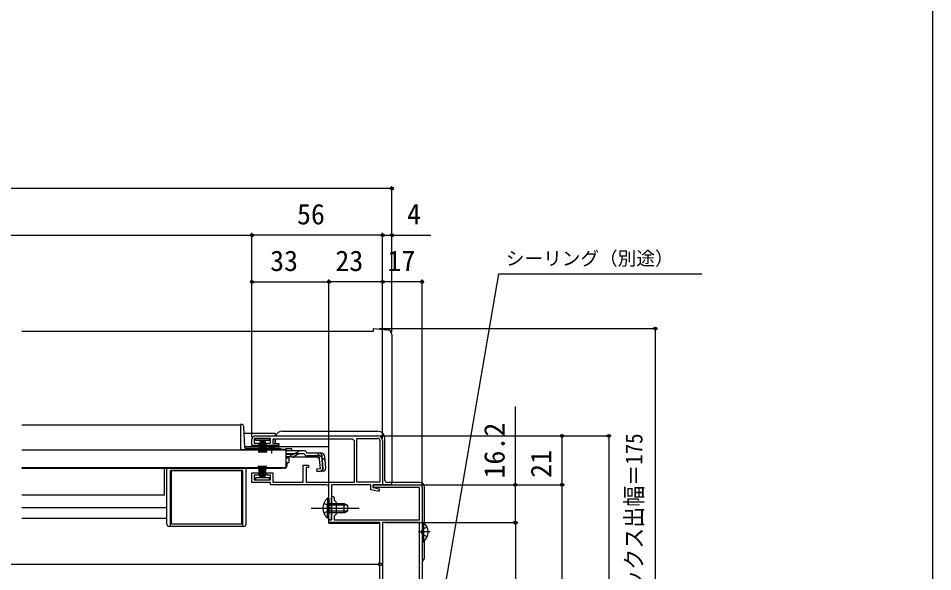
# Model space of a CAD drawing. Units: millimetres, scale not verified. Extents: x -525 to 525, y -783 to 778.
# Drawn here: x 132.8 to 525, y -471.9 to -234.7 of the extents above; entities that cross this region are included whole.
import ezdxf
from ezdxf.enums import TextEntityAlignment as Align

# ---------------------------------------------------------------- set-up
doc = ezdxf.new("R2010")
doc.units = ezdxf.units.MM
doc.header["$LTSCALE"] = 4
for name, color, linetype in [('0-2_YKK_11', 7, 'Continuous'), ('0-4_YKK_12', 2, 'Continuous'), ('0-5_YKK_13', 4, 'Continuous'), ('0-7_YKK_D', 6, 'Continuous'), ('0-8_YKK_ZWAK', 7, 'Continuous')]:
    doc.layers.add(name, color=color, linetype=linetype)
doc.styles.add('ＭＳ ゴシック', font='')
doc.styles.get('ＭＳ ゴシック').set_extended_font_data('MS Gothic')

msp = doc.modelspace()

# ---------------------------------------------------------------- linework, layer by layer
at = {"layer": '0-2_YKK_11'}
msp.add_line((234.505, -413.699), (287.005, -413.699), dxfattribs=at)
for points in [[(275.905, -415.099), (242.005, -415.099), (242.005, -416.999), (244.505, -416.999), (244.505, -417.799), (239.255, -417.799), (239.255, -416.899), (241.005, -416.899), (241.005, -414.799), (234.005, -414.799), (234.005, -416.899), (235.755, -416.899), (235.755, -417.799), (233.005, -417.799), (233.005, -415.199)], [(289.005, -415.699), (289.005, -434.699), (285.005, -434.699), (285.005, -435.899), (287.505, -436.399), (287.505, -437.399), (286.896, -437.399), (284.005, -436.82), (284.005, -434.699), (267.105, -434.699), (267.105, -449.699), (265.905, -449.699), (265.905, -445.157), (266.025, -444.974), (266.025, -444.424), (265.905, -444.24), (265.905, -435.699)], [(278.005, -433.599), (278.005, -414.799), (287.005, -414.799)], [(287.905, -415.699), (287.905, -433.599), (278.005, -433.599)], [(264.905, -434.699), (241.005, -434.699), (241.005, -433.699), (233.005, -433.699), (233.005, -429.599), (235.755, -429.599), (235.755, -430.499), (234.005, -430.499), (234.005, -432.599), (241.005, -432.599), (241.005, -430.499), (239.255, -430.499), (239.255, -429.599), (242.005, -429.599), (242.005, -433.599), (255.005, -433.599), (255.005, -426.199), (257.205, -426.199), (257.205, -427.199), (256.205, -427.199), (256.205, -433.499), (276.905, -433.499), (276.905, -416.099)], [(268.305, -440.299), (268.305, -441.299), (269.105, -442.099), (269.105, -447.299), (268.305, -448.099), (268.305, -449.699), (304.805, -449.699), (304.805, -435.899), (285.005, -435.899), (285.005, -434.699), (305.005, -434.699)], [(306.005, -435.699), (306.005, -540.699), (326.005, -540.699), (326.005, -542.699), (325.305, -542.699), (325.305, -541.899), (313.705, -541.899), (313.705, -542.699), (313.305, -542.699), (313.005, -542.399), (312.705, -542.099), (306.305, -542.099), (306.005, -542.399), (305.705, -542.699), (304.805, -542.699), (304.805, -538.699), (285.905, -538.699)], [(285.905, -530.699), (287.905, -530.699), (287.905, -450.899), (266.005, -450.899), (266.005, -449.699), (267.105, -449.699), (267.105, -445.157), (267.225, -444.974), (267.225, -444.424), (267.105, -444.24), (267.105, -440.299)]]:
    msp.add_lwpolyline(points, dxfattribs=at)
msp.add_lwpolyline([(289.005, -450.899), (289.005, -537.499), (304.805, -537.499), (304.805, -450.899)], close=True, dxfattribs=at)
for centre, radius, start, end in [((234.505, -415.199), 1.5, 90.00001, 179.99999), ((275.905, -416.099), 1, 0.00001, 89.99999), ((287.005, -415.699), 2, 360, 89.99998), ((287.005, -415.699), 0.9, 0.00001, 89.99999), ((264.905, -435.699), 1, 0.00001, 89.99999), ((305.005, -435.699), 1, 0.00001, 89.99999), ((267.705, -440.299), 0.6, 359.99999, 180.00001)]:
    msp.add_arc(centre, radius, start, end, dxfattribs=at)
at = {"layer": '0-4_YKK_12'}
for p, q in [((228.005, -409.101), (134.255, -409.101)), ((228.005, -409.101), (228.005, -419.401)), ((243.005, -412.697), (229.685, -412.697)), ((243.005, -412.697), (243.005, -413.699)), ((243.005, -415.099), (243.005, -416.799)), ((229.974, -418.197), (266.005, -418.197)), ((243.005, -417.799), (243.005, -418.197)), ((247.505, -419.597), (244.255, -419.597)), ((266.005, -433.499), (266.005, -418.197)), ((246.005, -427.397), (246.005, -427.601)), ((134.255, -427.601), (246.005, -427.601)), ((195.505, -439.094), (195.505, -427.601)), ((266.005, -451.199), (266.005, -435.199)), ((195.505, -439.094), (134.255, -439.094)), ((196.505, -444.601), (134.255, -444.601)), ((196.505, -449.101), (134.255, -449.101)), ((266.005, -451.199), (287.905, -451.199))]:
    msp.add_line(p, q, dxfattribs=at)
at = {"layer": '0-5_YKK_13'}
for p, q in [((285.006, -367.699), (291.181, -368.239)), ((293.006, -370.231), (293.006, -433.699)), ((228.516, -408.797), (228.005, -408.797)), ((228.005, -408.797), (228.005, -419.597)), ((229.98, -418.623), (229.515, -409.745)), ((246.006, -411.699), (287.005, -411.699)), ((236.505, -415.699), (235.805, -420.799)), ((236.205, -420.799), (236.705, -415.699)), ((236.905, -415.699), (236.555, -420.799)), ((236.855, -420.799), (237.105, -415.699)), ((237.305, -415.699), (237.105, -420.799)), ((237.505, -415.699), (237.505, -420.799)), ((237.705, -415.699), (237.905, -420.799)), ((238.155, -420.799), (237.905, -415.699)), ((238.105, -415.699), (238.455, -420.799)), ((238.805, -420.799), (238.305, -415.699)), ((238.505, -415.699), (239.205, -420.799)), ((243.005, -416.799), (243.005, -415.099)), ((290.005, -432.699), (290.005, -414.699)), ((228.005, -419.522), (230.005, -419.522)), ((228.005, -419.597), (230.005, -419.597)), ((230.005, -418.768), (230.005, -419.522)), ((238.755, -419.597), (230.005, -419.597)), ((239.632, -419.097), (230.48, -419.097)), ((238.755, -419.797), (238.755, -419.465)), ((244.255, -419.465), (238.755, -419.465)), ((241.505, -421.317), (241.505, -417.694)), ((243.005, -418.197), (243.005, -417.799)), ((245.013, -419.097), (243.379, -419.097)), ((244.255, -419.797), (244.255, -419.465)), ((245.513, -419.597), (244.255, -419.597)), ((247.505, -419.117), (247.505, -420.117)), ((247.505, -419.797), (134.255, -419.797)), ((244.255, -419.797), (238.755, -419.797)), ((247.505, -420.117), (247.505, -419.887)), ((253.938, -420.117), (247.505, -420.117)), ((247.505, -421.317), (253.875, -421.317)), ((249.994, -421.714), (247.505, -421.714)), ((250.057, -422.697), (247.505, -422.697)), ((248.005, -422.697), (248.005, -423.101)), ((248.005, -423.101), (249.005, -423.101)), ((261.109, -422.817), (250.905, -422.817)), ((253.022, -421.509), (250.911, -422.505)), ((250.953, -421.469), (252.979, -420.362)), ((253.875, -421.317), (255.39, -421.317)), ((255.384, -420.117), (253.938, -420.117)), ((256.573, -421.117), (256.544, -421.007)), ((262.931, -421.117), (256.573, -421.117)), ((261.887, -422.317), (256.573, -422.317)), ((261.03, -421.117), (264.292, -424.106)), ((261.109, -422.817), (262.002, -423.635)), ((262.365, -427.78), (261.887, -422.317)), ((262.804, -422.202), (263.093, -422.173)), ((262.804, -422.202), (263.283, -427.677)), ((263.56, -427.676), (263.082, -422.213)), ((264.126, -422.213), (264.596, -427.585)), ((236.504, -431.697), (235.804, -426.597)), ((236.204, -426.597), (236.704, -431.697)), ((236.904, -431.697), (236.554, -426.597)), ((236.854, -426.597), (237.104, -431.697)), ((237.304, -431.697), (237.104, -426.597)), ((237.504, -431.697), (237.504, -426.597)), ((237.704, -431.697), (237.904, -426.597)), ((238.154, -426.597), (237.904, -431.697)), ((238.104, -431.697), (238.454, -426.597)), ((238.804, -426.597), (238.304, -431.697)), ((238.504, -431.697), (239.204, -426.597)), ((246.005, -427.397), (246.005, -427.601)), ((248.005, -425.101), (248.005, -426.601)), ((196.505, -451.501), (196.505, -427.601)), ((198.005, -452.501), (198.005, -428.601)), ((229.005, -428.601), (198.005, -428.601)), ((229.005, -452.501), (229.005, -428.601)), ((230.505, -451.501), (230.505, -427.601)), ((247.005, -427.601), (230.505, -427.601)), ((262.365, -427.78), (260.671, -427.928)), ((260.671, -427.928), (260.776, -429.124)), ((260.75, -428.835), (262.468, -428.662)), ((263.505, -428.885), (260.776, -429.124)), ((289.006, -434.699), (289.006, -434.399)), ((292.006, -434.699), (289.006, -434.699)), ((305.005, -433.699), (291.005, -433.699)), ((307.005, -451.111), (307.005, -435.699)), ((265.396, -440.45), (265.396, -446.7)), ((265.905, -440.45), (265.396, -440.45)), ((265.396, -448.95), (265.396, -442.7)), ((265.905, -440.45), (265.905, -446.7)), ((272.505, -446.7), (272.505, -442.7)), ((272.505, -442.7), (273.905, -443.4)), ((258.405, -444.7), (278.905, -444.7)), ((273.814, -443.355), (265.905, -443.355)), ((273.814, -446.046), (265.905, -446.046)), ((272.505, -446.7), (265.905, -446.7)), ((272.505, -446.7), (273.905, -446)), ((273.905, -443.4), (273.905, -446)), ((265.905, -448.95), (265.396, -448.95)), ((306.005, -450.649), (306.005, -459.149)), ((306.005, -450.649), (306.514, -450.649)), ((306.514, -450.649), (306.514, -459.149)), ((229.505, -452.501), (197.505, -452.501)), ((309.497, -454.899), (304.41, -454.899)), ((306.005, -452.899), (306.005, -456.899)), ((307.005, -465.699), (307.005, -458.686)), ((306.005, -459.149), (306.514, -459.149))]:
    msp.add_line(p, q, dxfattribs=at)
for points in [[(285.006, -367.699), (285.006, -368.999), (134.255, -368.999)], [(247.505, -419.117), (250.005, -419.117), (250.005, -420.117)], [(247.505, -419.797), (247.505, -427.397), (134.255, -427.397)], [(248.005, -425.101), (249.005, -425.101), (249.005, -423.101)], [(263.809, -442.625), (265.716, -443.555), (266.325, -444.7)], [(265.905, -448.95), (265.905, -442.7), (272.505, -442.7)], [(263.809, -446.775), (265.716, -445.845), (266.325, -444.7)], [(308.101, -452.824), (306.194, -453.754), (305.586, -454.899)], [(308.101, -456.974), (306.194, -456.044), (305.586, -454.899)]]:
    msp.add_lwpolyline(points, dxfattribs=at)
for points in [[(240.505, -414.799), (240.505, -415.699), (234.505, -415.699), (234.505, -414.799)], [(198.505, -451.601), (198.505, -428.601), (228.505, -428.601), (228.505, -451.601)], [(240.504, -432.597), (240.504, -431.697), (234.504, -431.697), (234.504, -432.597)]]:
    msp.add_lwpolyline(points, close=True, dxfattribs=at)
for centre, radius, start, end in [((291.006, -370.231), 2, 0, 85), ((228.516, -409.797), 1, 3, 90), ((246.005, -414.699), 3, 90, 160.52846), ((287.005, -414.699), 3, 0, 90), ((230.48, -418.597), 0.5, 183, 270), ((241.505, -424.797), 6, 62.72039, 117.27961), ((245.013, -419.597), 0.5, 2, 90), ((250.905, -420.917), 1.9, 192.1532, 248.90366), ((249.994, -419.714), 2, 270, 298.65179), ((250.057, -420.697), 2, 270, 295.27273), ((250.905, -420.917), 1.9, 248.90366, 270), ((253.938, -422.117), 2, 90, 118.65179), ((253.875, -423.317), 2, 90, 115.27273), ((255.384, -421.317), 1.2, 15, 90), ((256.573, -421.117), 1.2, 189.59407, 270), ((261.887, -422.317), 1.2, 5, 90), ((262.931, -422.317), 1.2, 5, 90), ((247.005, -426.601), 1, 270, 0), ((262.377, -427.756), 0.91, 275.76385, 5), ((262.365, -427.78), 1.2, 275, 5), ((263.401, -427.689), 1.2, 275, 5), ((291.005, -432.699), 1, 180, 270), ((292.006, -433.699), 1, 270, 0), ((305.005, -435.699), 2, 0, 90), ((268.936, -444.7), 5.531, 129.79413, 230.20587), ((302.974, -454.899), 5.531, 309.79413, 50.20587), ((197.505, -451.501), 1, 180, 270), ((229.505, -451.501), 1, 270, 0), ((305.005, -465.699), 2, 300.00061, 0)]:
    msp.add_arc(centre, radius, start, end, dxfattribs=at)
at = {"layer": '0-7_YKK_D'}
for p, q in [((293.006, -307.699), (-242.996, -307.699)), ((293.006, -369.231), (293.006, -306.699)), ((-182.995, -327.699), (233.005, -327.699)), ((233.005, -414.199), (233.005, -326.699)), ((233.005, -414.199), (233.005, -326.699)), ((289.005, -327.699), (233.005, -327.699)), ((289.005, -414.699), (289.005, -326.699)), ((289.005, -414.699), (289.005, -326.699)), ((293.006, -369.231), (293.006, -326.699)), ((233.005, -414.199), (233.005, -346.699)), ((233.005, -347.699), (266.005, -347.699)), ((266.005, -447.499), (266.005, -346.699)), ((266.005, -447.499), (266.005, -346.699)), ((289.005, -347.699), (266.005, -347.699)), ((289.005, -414.699), (289.005, -346.699)), ((289.005, -414.699), (289.005, -346.699)), ((306.005, -347.699), (289.005, -347.699)), ((306.005, -434.699), (306.005, -346.699)), ((287.506, -367.699), (407.005, -367.699)), ((406.005, -367.699), (406.005, -542.699)), ((288.005, -413.699), (367.005, -413.699)), ((288.005, -413.699), (387.005, -413.699)), ((366.005, -434.699), (366.005, -413.699)), ((386.005, -413.699), (386.005, -542.699)), ((306.005, -434.699), (367.005, -434.699)), ((306.005, -434.699), (367.005, -434.699)), ((306.005, -434.699), (347.005, -434.699)), ((366.005, -542.699), (366.005, -434.699)), ((290.105, -450.899), (347.005, -450.899)), ((290.105, -450.899), (347.005, -450.899)), ((346.005, -450.899), (346.005, -542.699)), ((287.905, -468.799), (-237.895, -468.799))]:
    msp.add_line(p, q, dxfattribs=at)
for points in [[(289.005, -327.699), (293.006, -327.699), (309.675, -327.699)], [(309.554, -515.144), (309.986, -512.63), (338.879, -344.293), (425.974, -344.293)], [(346.005, -450.899), (346.005, -434.699), (346.005, -401.149)]]:
    msp.add_lwpolyline(points, dxfattribs=at)
for centre in [(293.006, -307.699), (233.005, -327.699), (233.005, -327.699), (289.005, -327.699), (289.005, -327.699), (293.006, -327.699), (233.005, -347.699), (266.005, -347.699), (266.005, -347.699), (289.005, -347.699), (289.005, -347.699), (306.005, -347.699), (406.005, -367.699), (366.005, -413.699), (386.005, -413.699), (346.005, -434.699), (366.005, -434.699), (366.005, -434.699), (346.005, -450.899), (346.005, -450.899), (287.905, -468.799)]:
    msp.add_circle(centre, 0.637, dxfattribs=at)
at = {"layer": '0-8_YKK_ZWAK'}
msp.add_lwpolyline([(-525, -782.7), (525, -782.7), (525, 747.3)], dxfattribs=at)

# ---------------------------------------------------------------- texts
at = {"layer": '0-7_YKK_D', "style": 'ＭＳ ゴシック'}
for s, height, p in [('56', 8.798, (252.312, -325.699)), ('4', 8.798, (299.493, -325.699)), ('33', 8.798, (240.778, -345.699)), ('23', 8.798, (268.778, -345.699)), ('17', 8.798, (291.112, -345.699)), ('シーリング（別途）', 5.865, (341.883, -342.338))]:
    msp.add_text(s, height=height, dxfattribs=at).set_placement(p, align=Align.BOTTOM_LEFT)
for s, p in [('16.2', (344.005, -431.99)), ('21', (364.005, -431.733))]:
    msp.add_text(s, height=8.798, rotation=90, dxfattribs=at).set_placement(p, align=Align.BOTTOM_LEFT)
at = {"layer": '0-7_YKK_D', "style": 'ＭＳ ゴシック', "width": 0.9}
msp.add_text('シャッターボックス出幅＝175', height=7.331, rotation=90, dxfattribs=at).set_placement((402.698, -534.102), align=Align.BOTTOM_LEFT)

doc.saveas('drawing.dxf')
